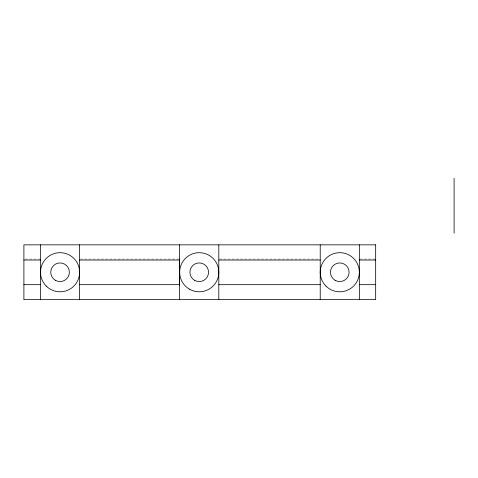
<?xml version="1.0" encoding="UTF-8"?>
<svg xmlns="http://www.w3.org/2000/svg" width="478" height="478" viewBox="0 0 478 478"><rect width="100%" height="100%" fill="white"/><g stroke="black" fill="none" stroke-linecap="round" stroke-linejoin="round"><path stroke-width="0.36" stroke-dasharray="2.39 1.79" d="M25.346 259.088L39.782 259.088M80.37 259.088L178.844 259.088M219.545 259.088L318.73 259.088M360.089 259.088L374.931 259.088"/><path stroke-width="0.72" d="M179.591 285.39L179.591 259.088M23.9 260.014L40.505 260.014M79.623 260.014L179.591 260.014M218.799 260.014L320.224 260.014M359.342 260.014L375.672 260.014M23.9 284.673L40.505 284.673M79.623 284.673L179.591 284.673M218.799 284.673L320.224 284.673M359.342 284.673L375.672 284.673M454.1 178.366L454.1 233.156M359.342 244.844L359.342 299.634M320.224 244.844L320.224 299.634M218.799 244.844L218.799 299.634M179.591 244.844L179.591 299.634M79.623 244.844L79.623 299.634M40.505 244.844L40.505 299.634M375.672 244.844L23.9 244.844L23.9 299.634L375.672 299.634L375.672 244.844M46.235 286.071A19.562 19.562 0 0 0 78.96 277.306A19.562 19.562 0 0 0 55 253.346A19.562 19.562 0 0 0 46.235 286.071M325.948 286.071A19.562 19.562 0 0 0 358.679 277.306A19.562 19.562 0 0 0 334.72 253.346A19.562 19.562 0 0 0 325.948 286.071M189.455 289.178A19.562 19.562 0 0 0 218.799 272.239A19.562 19.562 0 0 0 189.455 255.3A19.562 19.562 0 0 0 189.455 289.178M335.126 280.305A9.315 9.315 0 0 0 349.095 272.239A9.315 9.315 0 0 0 335.126 264.173A9.315 9.315 0 0 0 335.126 280.305M194.582 280.305A9.315 9.315 0 0 0 208.551 272.239A9.315 9.315 0 0 0 194.582 264.173A9.315 9.315 0 0 0 194.582 280.305M55.406 280.305A9.315 9.315 0 0 0 69.376 272.239A9.315 9.315 0 0 0 55.406 264.173A9.315 9.315 0 0 0 55.406 280.305"/></g></svg>
